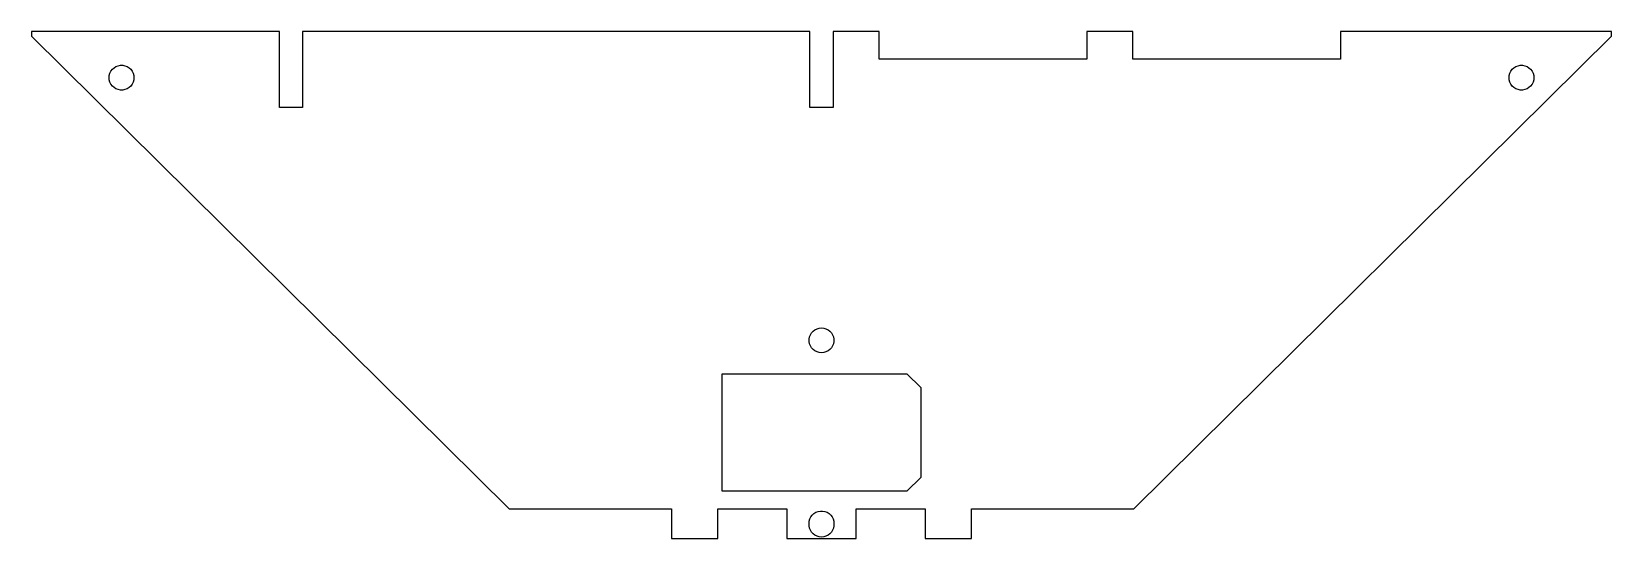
# Model space of a CAD drawing. Header units: metres. Extents: x -171 to 171, y -252 to -142.
import ezdxf

# ---------------------------------------------------------------- set-up
doc = ezdxf.new("R2010")
doc.units = ezdxf.units.M

msp = doc.modelspace()

# ---------------------------------------------------------------- linework, layer by layer
for p, q in [((-117.5, -141.5), (-171.25, -141.5)), ((-171.25, -141.5), (-171.25, -142.5)), ((-171.25, -142.5), (-67.7087, -245.1)), ((-117.5, -158), (-117.5, -141.5)), ((-2.5, -141.5), (-112.5, -141.5)), ((-112.5, -141.5), (-112.5, -158)), ((-2.5, -158), (-2.5, -141.5)), ((12.5, -141.5), (2.5, -141.5)), ((2.5, -141.5), (2.5, -158)), ((12.5, -147.5), (12.5, -141.5)), ((67.5, -141.5), (57.5, -141.5)), ((57.5, -141.5), (57.5, -147.5)), ((67.5, -147.5), (67.5, -141.5)), ((67.7087, -245.1), (171.25, -142.5)), ((171.25, -141.5), (112.5, -141.5)), ((112.5, -141.5), (112.5, -147.5)), ((171.25, -142.5), (171.25, -141.5)), ((-154.404, -151.004), (-154.268, -150.525)), ((-154.268, -150.525), (-154.046, -150.079)), ((-154.046, -150.079), (-153.745, -149.681)), ((-153.745, -149.681), (-153.377, -149.345)), ((-153.377, -149.345), (-152.953, -149.083)), ((-152.953, -149.083), (-152.489, -148.903)), ((-152.489, -148.903), (-151.999, -148.812)), ((-151.999, -148.812), (-151.501, -148.812)), ((-151.501, -148.812), (-151.011, -148.903)), ((-151.011, -148.903), (-150.547, -149.083)), ((-150.547, -149.083), (-150.123, -149.345)), ((-150.123, -149.345), (-149.755, -149.681)), ((-149.755, -149.681), (-149.454, -150.079)), ((-149.454, -150.079), (-149.232, -150.525)), ((-149.232, -150.525), (-149.096, -151.004)), ((57.5, -147.5), (12.5, -147.5)), ((112.5, -147.5), (67.5, -147.5)), ((149.096, -151.004), (149.232, -150.525)), ((149.232, -150.525), (149.454, -150.079)), ((149.454, -150.079), (149.755, -149.681)), ((149.755, -149.681), (150.123, -149.345)), ((150.123, -149.345), (150.547, -149.083)), ((150.547, -149.083), (151.011, -148.903)), ((151.011, -148.903), (151.501, -148.812)), ((151.501, -148.812), (151.999, -148.812)), ((151.999, -148.812), (152.489, -148.903)), ((152.489, -148.903), (152.953, -149.083)), ((152.953, -149.083), (153.377, -149.345)), ((153.377, -149.345), (153.745, -149.681)), ((153.745, -149.681), (154.046, -150.079)), ((154.046, -150.079), (154.268, -150.525)), ((154.268, -150.525), (154.404, -151.004)), ((-154.45, -151.5), (-154.404, -151.004)), ((-154.404, -151.996), (-154.45, -151.5)), ((-154.268, -152.475), (-154.404, -151.996)), ((-154.046, -152.921), (-154.268, -152.475)), ((-153.745, -153.319), (-154.046, -152.921)), ((-153.377, -153.655), (-153.745, -153.319)), ((-152.953, -153.917), (-153.377, -153.655)), ((-152.489, -154.097), (-152.953, -153.917)), ((-151.999, -154.188), (-152.489, -154.097)), ((-151.011, -154.097), (-151.501, -154.188)), ((-150.547, -153.917), (-151.011, -154.097)), ((-150.123, -153.655), (-150.547, -153.917)), ((-149.755, -153.319), (-150.123, -153.655)), ((-149.454, -152.921), (-149.755, -153.319)), ((-149.232, -152.475), (-149.454, -152.921)), ((-149.096, -151.996), (-149.232, -152.475)), ((-149.096, -151.004), (-149.05, -151.5)), ((-149.05, -151.5), (-149.096, -151.996)), ((149.05, -151.5), (149.096, -151.004)), ((149.096, -151.996), (149.05, -151.5)), ((149.232, -152.475), (149.096, -151.996)), ((149.454, -152.921), (149.232, -152.475)), ((149.755, -153.319), (149.454, -152.921)), ((150.123, -153.655), (149.755, -153.319)), ((150.547, -153.917), (150.123, -153.655)), ((151.011, -154.097), (150.547, -153.917)), ((151.501, -154.188), (151.011, -154.097)), ((152.489, -154.097), (151.999, -154.188)), ((152.953, -153.917), (152.489, -154.097)), ((153.377, -153.655), (152.953, -153.917)), ((153.745, -153.319), (153.377, -153.655)), ((154.046, -152.921), (153.745, -153.319)), ((154.268, -152.475), (154.046, -152.921)), ((154.404, -151.996), (154.268, -152.475)), ((154.404, -151.004), (154.45, -151.5)), ((154.45, -151.5), (154.404, -151.996)), ((-151.501, -154.188), (-151.999, -154.188)), ((151.999, -154.188), (151.501, -154.188)), ((-112.5, -158), (-117.5, -158)), ((2.5, -158), (-2.5, -158)), ((-2.68848, -208.251), (-2.59693, -207.761)), ((-2.68848, -208.749), (-2.68848, -208.251)), ((-2.59693, -209.239), (-2.68848, -208.749)), ((-2.59693, -207.761), (-2.41694, -207.297)), ((-2.41694, -207.297), (-2.15465, -206.873)), ((-2.15465, -206.873), (-1.81898, -206.505)), ((-1.81898, -206.505), (-1.42137, -206.204)), ((-1.42137, -206.204), (-0.975352, -205.982)), ((-0.975352, -205.982), (-0.496123, -205.846)), ((-0.496123, -205.846), (0, -205.8)), ((0, -205.8), (0.496123, -205.846)), ((0.496123, -205.846), (0.975352, -205.982)), ((0.975352, -205.982), (1.42137, -206.204)), ((1.42137, -206.204), (1.81898, -206.505)), ((1.81898, -206.505), (2.15465, -206.873)), ((2.15465, -206.873), (2.41694, -207.297)), ((2.41694, -207.297), (2.59693, -207.761)), ((2.59693, -207.761), (2.68848, -208.251)), ((2.68848, -208.749), (2.59693, -209.239)), ((2.68848, -208.251), (2.68848, -208.749)), ((-2.41694, -209.703), (-2.59693, -209.239)), ((-2.15465, -210.127), (-2.41694, -209.703)), ((-1.81898, -210.495), (-2.15465, -210.127)), ((-1.42137, -210.796), (-1.81898, -210.495)), ((-0.975352, -211.018), (-1.42137, -210.796)), ((-0.496123, -211.154), (-0.975352, -211.018)), ((0, -211.2), (-0.496123, -211.154)), ((0.496123, -211.154), (0, -211.2)), ((0.975352, -211.018), (0.496123, -211.154)), ((1.42137, -210.796), (0.975352, -211.018)), ((1.81898, -210.495), (1.42137, -210.796)), ((2.15465, -210.127), (1.81898, -210.495)), ((2.41694, -209.703), (2.15465, -210.127)), ((2.59693, -209.239), (2.41694, -209.703)), ((-21.5, -241.25), (-21.5, -215.75)), ((-21.5, -215.75), (18.5, -215.75)), ((18.5, -215.75), (21.5, -218.75)), ((21.5, -218.75), (21.5, -238.25)), ((21.5, -238.25), (18.5, -241.25)), ((18.5, -241.25), (-21.5, -241.25)), ((-67.7087, -245.1), (-32.5, -245.1)), ((-32.5, -245.1), (-32.5, -251.5)), ((-22.5, -251.5), (-22.5, -245.1)), ((-22.5, -245.1), (-7.5, -245.1)), ((-7.5, -245.1), (-7.5, -251.5)), ((-2.29559, -246.829), (-1.99532, -246.431)), ((-1.99532, -246.431), (-1.62711, -246.095)), ((-1.62711, -246.095), (-1.20349, -245.833)), ((-1.20349, -245.833), (-0.73889, -245.653)), ((-0.73889, -245.653), (-0.249125, -245.562)), ((-0.249125, -245.562), (0.249125, -245.562)), ((0.249125, -245.562), (0.73889, -245.653)), ((0.73889, -245.653), (1.20349, -245.833)), ((1.20349, -245.833), (1.62711, -246.095)), ((1.62711, -246.095), (1.99532, -246.431)), ((1.99532, -246.431), (2.29559, -246.829)), ((7.5, -251.5), (7.5, -245.1)), ((7.5, -245.1), (22.5, -245.1)), ((22.5, -245.1), (22.5, -251.5)), ((32.5, -251.5), (32.5, -245.1)), ((32.5, -245.1), (67.7087, -245.1)), ((-2.7, -248.25), (-2.65403, -247.754)), ((-2.68848, -248.374), (-2.7, -248.25)), ((-2.68848, -248.749), (-2.68848, -248.374)), ((-2.59693, -249.239), (-2.68848, -248.749)), ((-2.65403, -247.754), (-2.51767, -247.275)), ((-2.41694, -249.703), (-2.59693, -249.239)), ((-2.51767, -247.275), (-2.29559, -246.829)), ((-2.15465, -250.127), (-2.41694, -249.703)), ((2.41694, -249.703), (2.15465, -250.127)), ((2.29559, -246.829), (2.51767, -247.275)), ((2.59693, -249.239), (2.41694, -249.703)), ((2.51767, -247.275), (2.65403, -247.754)), ((2.68848, -248.749), (2.59693, -249.239)), ((2.65403, -247.754), (2.7, -248.25)), ((2.7, -248.25), (2.68848, -248.374)), ((2.68848, -248.374), (2.68848, -248.749)), ((-32.5, -251.5), (-22.5, -251.5)), ((-7.5, -251.5), (7.5, -251.5)), ((-1.81898, -250.495), (-2.15465, -250.127)), ((-1.42137, -250.796), (-1.81898, -250.495)), ((-0.975352, -251.018), (-1.42137, -250.796)), ((-0.496123, -251.154), (-0.975352, -251.018)), ((0, -251.2), (-0.496123, -251.154)), ((0.496123, -251.154), (0, -251.2)), ((0.975352, -251.018), (0.496123, -251.154)), ((1.42137, -250.796), (0.975352, -251.018)), ((1.81898, -250.495), (1.42137, -250.796)), ((2.15465, -250.127), (1.81898, -250.495)), ((22.5, -251.5), (32.5, -251.5))]:
    msp.add_line(p, q)

doc.saveas('drawing.dxf')
